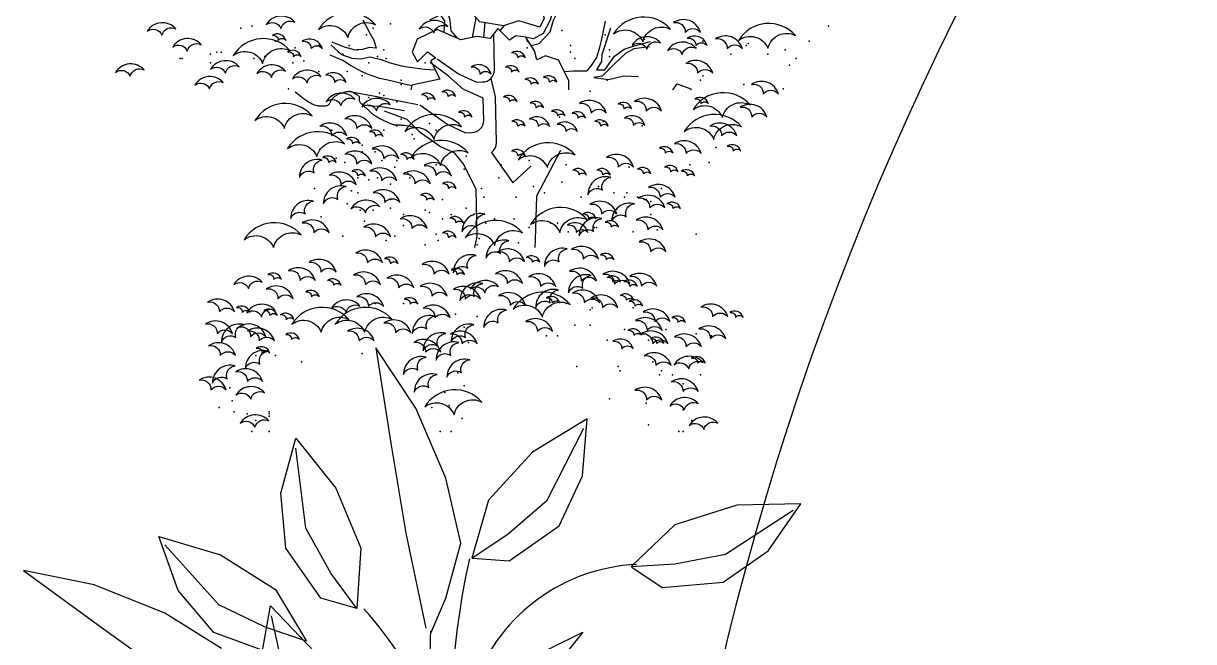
# Model space of a CAD drawing. Header units: millimetres. Extents: x 209.8 to 281.8, y 45 to 110.
# Drawn here: x 239.257 to 240.06, y 87.378 to 87.803 of the extents above; entities that cross this region are included whole.
import ezdxf

# ---------------------------------------------------------------- set-up
doc = ezdxf.new("R2010")
doc.units = ezdxf.units.MM
doc.header["$LTSCALE"] = 0.65
doc.layers.add('ARBOLES', color=95, linetype='Continuous')
doc.layers.add('puertas', color=20, linetype='Continuous')

# ---------------------------------------------------------------- blocks, each defined once
blk = doc.blocks.new('arb-pl51')
for p, q in [((0.0056, 0.0018), (0.005, 0.0347)), ((-0.1438, 0.0245), (-0.1344, 0.0158)), ((-0.1431, 0.024), (-0.1438, 0.0245)), ((-0.1344, 0.0158), (-0.125, 0.0125)), ((-0.125, 0.0125), (-0.1165, 0.012)), ((-0.1165, 0.012), (-0.1082, 0.0138)), ((-0.1082, 0.0138), (-0.098, 0.0112)), ((-0.098, 0.0112), (-0.0899, 0.0083)), ((-0.0468, 0.0118), (-0.0271, -0.0019)), ((-0.0899, 0.0083), (-0.0794, 0.0056)), ((-0.0794, 0.0056), (-0.0721, 0.0044)), ((-0.0721, 0.0044), (-0.0584, 0.0024)), ((-0.0584, 0.0024), (-0.0485, 0.0019)), ((-0.0365, -0.0039), (-0.0531, 0.0084)), ((-0.023, -0.016), (-0.0365, -0.0039)), ((-0.0271, -0.0019), (-0.0109, -0.0094)), ((-0.0109, -0.0094), (-0.0053, -0.0093)), ((-0.1268, -0.018), (-0.1021, -0.0227)), ((-0.1001, -0.0316), (-0.1145, -0.0308)), ((-0.1021, -0.0227), (-0.0645, -0.0299)), ((-0.0768, -0.0356), (-0.1001, -0.0316)), ((-0.0627, -0.0301), (-0.0369, -0.0482)), ((-0.0042, -0.0445), (-0.0046, -0.0242)), ((-0.0369, -0.0482), (-0.0207, -0.0557)), ((-0.0207, -0.0557), (-0.0151, -0.0556)), ((-0.023, -0.084), (-0.0309, -0.0742)), ((0.003, -0.0737), (0.0226, -0.1016)), ((0.0661, -0.0721), (0.0442, -0.1139)), ((-0.011, -0.1073), (-0.023, -0.084)), ((0.0226, -0.1016), (0.0392, -0.0859)), ((-0.0102, -0.1505), (-0.011, -0.1073)), ((0.0442, -0.1139), (0.0428, -0.1535)), ((-0.0122, -0.1609), (-0.0102, -0.1505)), ((0.0428, -0.1535), (0.0427, -0.1609))]:
    blk.add_line(p, q)
for points in [[(-0.0283, 0.0307), (-0.0339, 0.0376), (-0.035, 0.047), (-0.0389, 0.0615), (-0.0345, 0.0767), (-0.0321, 0.0879), (-0.0241, 0.1024), (-0.0214, 0.1164)], [(0.0591, 0.0673), (0.0593, 0.0566), (0.0565, 0.0474), (0.0503, 0.0352), (0.0414, 0.0303), (0.0342, 0.0316)], [(0.0392, 0.0241), (0.0466, 0.026), (0.0565, 0.0365), (0.0598, 0.0472), (0.062, 0.0522), (0.0617, 0.0567), (0.0627, 0.0642)], [(-0.1147, 0.0476), (-0.1083, 0.0354), (-0.1048, 0.029), (-0.1026, 0.0215), (-0.1086, 0.0221), (-0.1155, 0.0203), (-0.1214, 0.0199), (-0.1316, 0.0225), (-0.1429, 0.027)], [(-0.0536, 0.0475), (-0.0441, 0.0522), (-0.04, 0.0465), (-0.0408, 0.0362)], [(-0.0144, 0.0315), (-0.011, 0.0493)], [(-0.0031, 0.0449), (-0.0043, 0.0314)], [(0.0696, 0.0004), (0.0781, 0.001), (0.0906, 0.0008), (0.0946, 0.0057), (0.0992, 0.0132), (0.1021, 0.0227), (0.1036, 0.0285), (0.1074, 0.0464)], [(0.0737, -0.0164), (0.0737, -0.0078), (0.0644, 0.0108), (0.0524, 0.0147), (0.0444, 0.0111), (0.0424, 0.0191), (0.0343, 0.0316), (0.0251, 0.0328), (0.0194, 0.0291), (0.0087, 0.0396), (0.0017, 0.0305), (-0.0105, 0.0323), (-0.025, 0.0293), (-0.0467, 0.0388), (-0.0651, 0.0299), (-0.0698, 0.0181), (-0.0647, 0.0091), (-0.0557, 0.0184), (-0.0481, 0.0129), (-0.0525, 0.0101), (-0.0444, -0.0067)], [(0.0109, 0.0374), (0.0144, 0.0421)], [(0.1119, 0.04), (0.1092, 0.0317), (0.1068, 0.0239), (0.1038, 0.0154), (0.1036, 0.0093), (0.099, 0.0017), (0.1067, 0.0019), (0.1155, 0.0142), (0.1245, 0.0206), (0.1336, 0.0237), (0.1483, 0.0277)], [(0.1474, 0.023), (0.1332, 0.0209), (0.1255, 0.0169), (0.1154, 0.0074), (0.1042, -0.004), (0.0966, -0.0051), (0.1099, -0.007), (0.124, -0.0037), (0.1376, -0.0043)], [(-0.0701, -0.0129), (-0.0779, -0.0109), (-0.0891, -0.0083), (-0.0993, -0.0062), (-0.1104, -0.0023), (-0.1154, 0), (-0.126, 0.0057), (-0.133, 0.0105), (-0.1447, 0.0151)], [(-0.0444, -0.0067), (-0.0699, -0.0121), (-0.0709, -0.0164)], [(-0.1768, -0.0183), (-0.1728, -0.0214), (-0.1695, -0.024), (-0.1667, -0.0259), (-0.1645, -0.0274), (-0.1627, -0.0285), (-0.1612, -0.0293), (-0.16, -0.0298), (-0.1589, -0.0302), (-0.1579, -0.0305), (-0.157, -0.0307), (-0.1561, -0.0309), (-0.1553, -0.031), (-0.1545, -0.0311), (-0.1537, -0.0311), (-0.1529, -0.0311), (-0.1521, -0.0311), (-0.1513, -0.0311), (-0.1505, -0.0311), (-0.1497, -0.0311), (-0.1489, -0.031), (-0.1481, -0.0309), (-0.1474, -0.0307), (-0.1468, -0.0305), (-0.1463, -0.0301), (-0.1458, -0.0297), (-0.1454, -0.0292), (-0.1451, -0.0287), (-0.1447, -0.0281), (-0.1445, -0.0275), (-0.1442, -0.0269), (-0.1439, -0.0263), (-0.1435, -0.0257), (-0.1431, -0.0251), (-0.1427, -0.0246), (-0.1422, -0.0241), (-0.1417, -0.0236), (-0.1412, -0.0232), (-0.1407, -0.0227), (-0.1402, -0.0223), (-0.1396, -0.022), (-0.1391, -0.0216), (-0.1387, -0.0213), (-0.1382, -0.021), (-0.1378, -0.0207), (-0.1374, -0.0204), (-0.137, -0.0202), (-0.1366, -0.02), (-0.1363, -0.0198), (-0.1361, -0.0197), (-0.1358, -0.0196), (-0.1356, -0.0195), (-0.1353, -0.0195), (-0.1351, -0.0194), (-0.1348, -0.0194), (-0.1345, -0.0193), (-0.1342, -0.0192), (-0.1338, -0.0192), (-0.1334, -0.0191), (-0.1329, -0.019), (-0.1324, -0.0188), (-0.1318, -0.0187), (-0.1313, -0.0186), (-0.1307, -0.0184), (-0.1301, -0.0183), (-0.1295, -0.0181), (-0.1289, -0.018), (-0.1283, -0.0179), (-0.1277, -0.0178), (-0.127, -0.0178), (-0.1264, -0.0179), (-0.1256, -0.018), (-0.1249, -0.0183), (-0.124, -0.0186), (-0.1232, -0.019), (-0.1223, -0.0195), (-0.1215, -0.02), (-0.1207, -0.0206), (-0.12, -0.0211), (-0.1193, -0.0216), (-0.1188, -0.022), (-0.1185, -0.0223), (-0.1182, -0.0225), (-0.1181, -0.0227), (-0.118, -0.0229), (-0.118, -0.0231), (-0.1181, -0.0233), (-0.1182, -0.0235), (-0.1182, -0.0237), (-0.1183, -0.024), (-0.1183, -0.0244), (-0.1183, -0.0249), (-0.1183, -0.0254), (-0.1182, -0.0259), (-0.118, -0.0264), (-0.1178, -0.027), (-0.1175, -0.0276), (-0.1171, -0.0282), (-0.1166, -0.0288), (-0.116, -0.0293), (-0.1155, -0.0299), (-0.1149, -0.0304), (-0.1143, -0.0309), (-0.1137, -0.0314), (-0.1132, -0.0319), (-0.1127, -0.0323), (-0.1123, -0.0327), (-0.1119, -0.0331), (-0.1115, -0.0334), (-0.1112, -0.0337), (-0.1109, -0.034), (-0.1106, -0.0343), (-0.1103, -0.0346), (-0.11, -0.0349), (-0.1097, -0.0352), (-0.1094, -0.0355), (-0.1091, -0.0358), (-0.1088, -0.0361), (-0.1085, -0.0364), (-0.1082, -0.0366), (-0.1079, -0.0369), (-0.1076, -0.0372), (-0.1073, -0.0375), (-0.1069, -0.0379), (-0.1064, -0.0382), (-0.1058, -0.0387), (-0.1051, -0.0392), (-0.1042, -0.0398), (-0.1031, -0.0404), (-0.1017, -0.0412), (-0.1002, -0.0421), (-0.0985, -0.043), (-0.0968, -0.0439), (-0.095, -0.0448), (-0.0933, -0.0456), (-0.0917, -0.0464), (-0.0902, -0.047), (-0.0889, -0.0476), (-0.0878, -0.0479), (-0.0869, -0.0482), (-0.0861, -0.0484), (-0.0855, -0.0485), (-0.0849, -0.0486), (-0.0845, -0.0486), (-0.0842, -0.0486), (-0.0839, -0.0486), (-0.0837, -0.0486), (-0.0835, -0.0486), (-0.0833, -0.0486), (-0.083, -0.0486), (-0.0827, -0.0486), (-0.0822, -0.0486), (-0.0817, -0.0486), (-0.0809, -0.0486), (-0.08, -0.0486), (-0.079, -0.0487), (-0.0778, -0.0487), (-0.0764, -0.0489), (-0.0749, -0.0491), (-0.0733, -0.0494), (-0.0715, -0.0498), (-0.0697, -0.0503), (-0.0677, -0.0508), (-0.0668, -0.0511)], [(-0.0046, -0.0242), (-0.0229, -0.0158)], [(0.169, -0.0164), (0.1729, -0.0109), (0.1853, -0.0156), (0.1856, -0.0164)], [(-0.0952, -0.0356), (-0.0746, -0.0433), (-0.0633, -0.0546), (-0.0437, -0.0683), (-0.0309, -0.0742)]]:
    blk.add_lwpolyline(points)
blk.add_lwpolyline([(0.0472, 0.0409), (0.0281, 0.0466), (0.0139, 0.042), (-0.0078, 0.0457), (-0.0261, 0.0662), (-0.0243, 0.0823), (-0.0131, 0.099), (0.0079, 0.1041), (0.0212, 0.1091), (0.0196, 0.0952), (0.0347, 0.0928), (0.0361, 0.0751), (0.0458, 0.0688), (0.0406, 0.0605), (0.0496, 0.0535), (0.051, 0.0491)], close=True)
for points in [[(-0.1285, 0.0313, -0.500189), (-0.1032, 0.0429, 0.508573), (-0.1554, 0.0386, -0.500189)], [(-0.2986, 0.0335, -0.500189), (-0.2859, 0.0393, 0.508573), (-0.312, 0.0372, -0.500189)], [(-0.1897, 0.0396, -0.500189), (-0.177, 0.0454, 0.508573), (-0.2031, 0.0433, -0.500189)], [(-0.0498, 0.0356, -0.500189), (-0.0371, 0.0414, 0.508573), (-0.0632, 0.0392, -0.500189)], [(0.1414, 0.0273, -0.500189), (0.1667, 0.0389, 0.508573), (0.1145, 0.0346, -0.500189)], [(0.1802, 0.0361, -0.500189), (0.1941, 0.0361, 0.508573), (0.1695, 0.045, -0.500189)], [(0.2559, 0.0215, -0.500189), (0.2812, 0.0331, 0.508573), (0.2291, 0.0288, -0.500189)], [(-0.1923, 0.0288, -0.500189), (-0.1853, 0.0288, 0.508573), (-0.1976, 0.0333, -0.500189)], [(0.1899, 0.024, -0.500189), (0.2003, 0.024, 0.508573), (0.1819, 0.0307, -0.500189)], [(0.2186, 0.0212, -0.500189), (0.2325, 0.0212, 0.508573), (0.2079, 0.0301, -0.500189)], [(-0.2754, 0.019, -0.500189), (-0.2627, 0.0248, 0.508573), (-0.2888, 0.0227, -0.500189)], [(-0.2065, 0.0077, -0.500189), (-0.1812, 0.0192, 0.508573), (-0.2333, 0.0149, -0.500189)], [(-0.1622, 0.0212, -0.500189), (-0.1518, 0.0212, 0.508573), (-0.1702, 0.0278, -0.500189)], [(0.145, 0.0207, -0.500189), (0.1576, 0.0265, 0.508573), (0.1316, 0.0244, -0.500189)], [(0.1775, 0.0158, -0.500189), (0.1901, 0.0216, 0.508573), (0.164, 0.0195, -0.500189)], [(-0.1782, 0.0138, -0.500189), (-0.1713, 0.0139, 0.508573), (-0.1836, 0.0183, -0.500189)], [(0.0269, 0.0129, -0.500189), (0.0338, 0.0129, 0.508573), (0.0215, 0.0174, -0.500189)], [(-0.3276, -0.0041, -0.500189), (-0.3149, 0.0017, 0.508573), (-0.341, -0.0005, -0.500189)], [(-0.2406, -0.0012, -0.500189), (-0.228, 0.0046, 0.508573), (-0.2541, 0.0024, -0.500189)], [(-0.1983, -0.0051, -0.500189), (-0.1857, 0.0007, 0.508573), (-0.2117, -0.0014, -0.500189)], [(-0.1658, -0.01, -0.500189), (-0.1532, -0.0042, 0.508573), (-0.1793, -0.0063, -0.500189)], [(-0.0077, -0.0022, -0.500189), (0.0027, -0.0022, 0.508573), (-0.0157, 0.0045, -0.500189)], [(0.0212, -0.0002, -0.500189), (0.0282, -0.0002, 0.508573), (0.0159, 0.0043, -0.500189)], [(0.1915, -0.0013, -0.500189), (0.2054, -0.0013, 0.508573), (0.1808, 0.0076, -0.500189)], [(-0.2551, -0.0157, -0.500189), (-0.2425, -0.0099, 0.508573), (-0.2685, -0.0121, -0.500189)], [(-0.1407, -0.0097, -0.500189), (-0.1302, -0.0097, 0.508573), (-0.1487, -0.003, -0.500189)], [(0.039, -0.0114, -0.500189), (0.046, -0.0114, 0.508573), (0.0337, -0.007, -0.500189)], [(0.0559, -0.0095, -0.500189), (0.0628, -0.0095, 0.508573), (0.0505, -0.0051, -0.500189)], [(0.2516, -0.0204, -0.500189), (0.2655, -0.0204, 0.508573), (0.2409, -0.0115, -0.500189)], [(-0.1348, -0.0308, -0.500189), (-0.1222, -0.0251, 0.508573), (-0.1482, -0.0272, -0.500189)], [(-0.0555, -0.0255, -0.500189), (-0.0486, -0.0255, 0.508573), (-0.0609, -0.021, -0.500189)], [(-0.0368, -0.0226, -0.500189), (-0.0299, -0.0226, 0.508573), (-0.0422, -0.0182, -0.500189)], [(0.2142, -0.0419, -0.500189), (0.2395, -0.0303, 0.508573), (0.1874, -0.0346, -0.500189)], [(-0.1866, -0.0518, -0.500189), (-0.1613, -0.0402, 0.508573), (-0.2135, -0.0446, -0.500189)], [(-0.1023, -0.0357, -0.500189), (-0.0897, -0.0299, 0.508573), (-0.1158, -0.0321, -0.500189)], [(0.0194, -0.0273, -0.500189), (0.0263, -0.0273, 0.508573), (0.014, -0.0229, -0.500189)], [(0.0437, -0.0329, -0.500189), (0.0507, -0.0329, 0.508573), (0.0384, -0.0285, -0.500189)], [(0.0941, -0.0378, -0.500189), (0.108, -0.0378, 0.508573), (0.0834, -0.0289, -0.500189)], [(0.1242, -0.0339, -0.500189), (0.1312, -0.0339, 0.508573), (0.1189, -0.0294, -0.500189)], [(0.1446, -0.0359, -0.500189), (0.1585, -0.0359, 0.508573), (0.1339, -0.027, -0.500189)], [(0.1945, -0.0292, -0.500189), (0.2014, -0.0292, 0.508573), (0.1891, -0.0247, -0.500189)], [(0.2411, -0.0414, -0.500189), (0.255, -0.0414, 0.508573), (0.2304, -0.0325, -0.500189)], [(-0.1205, -0.0519, -0.500189), (-0.1066, -0.0519, 0.508573), (-0.1312, -0.043, -0.500189)], [(-0.0497, -0.0618, -0.500189), (-0.0244, -0.0502, 0.508573), (-0.0765, -0.0545, -0.500189)], [(-0.0218, -0.0414, -0.500189), (-0.0149, -0.0414, 0.508573), (-0.0272, -0.0369, -0.500189)], [(0.0457, -0.05, -0.500189), (0.0561, -0.0499, 0.508573), (0.0377, -0.0433, -0.500189)], [(0.0634, -0.0404, -0.500189), (0.0703, -0.0404, 0.508573), (0.058, -0.036, -0.500189)], [(0.0821, -0.0423, -0.500189), (0.0891, -0.0423, 0.508573), (0.0768, -0.0378, -0.500189)], [(0.1328, -0.049, -0.500189), (0.1432, -0.049, 0.508573), (0.1248, -0.0423, -0.500189)], [(0.2063, -0.0618, -0.500189), (0.2316, -0.0502, 0.508573), (0.1794, -0.0545, -0.500189)], [(-0.1434, -0.0586, -0.500189), (-0.1295, -0.0586, 0.508573), (-0.1541, -0.0497, -0.500189)], [(-0.1033, -0.0591, -0.500189), (-0.0963, -0.0591, 0.508573), (-0.1086, -0.0547, -0.500189)], [(0.0269, -0.0498, -0.500189), (0.0338, -0.0498, 0.508573), (0.0215, -0.0453, -0.500189)], [(0.071, -0.0546, -0.500189), (0.0814, -0.0546, 0.508573), (0.063, -0.048, -0.500189)], [(0.1027, -0.0498, -0.500189), (0.1097, -0.0498, 0.508573), (0.0974, -0.0453, -0.500189)], [(0.2135, -0.0586, -0.500189), (0.2274, -0.0586, 0.508573), (0.2028, -0.0497, -0.500189)], [(-0.1568, -0.0776, -0.500189), (-0.1316, -0.066, 0.508573), (-0.1837, -0.0703, -0.500189)], [(-0.1242, -0.0658, -0.500189), (-0.1173, -0.0658, 0.508573), (-0.1296, -0.0613, -0.500189)], [(-0.0437, -0.0856, -0.500189), (-0.0184, -0.074, 0.508573), (-0.0706, -0.0783, -0.500189)], [(0.181, -0.0748, -0.500189), (0.1949, -0.0748, 0.508573), (0.1703, -0.0659, -0.500189)], [(-0.1205, -0.0843, -0.500189), (-0.1066, -0.0843, 0.508573), (-0.1312, -0.0754, -0.500189)], [(-0.0957, -0.0795, -0.500189), (-0.0818, -0.0795, 0.508573), (-0.1064, -0.0706, -0.500189)], [(-0.0746, -0.0801, -0.500189), (-0.0677, -0.0801, 0.508573), (-0.08, -0.0756, -0.500189)], [(0.0269, -0.0769, -0.500189), (0.0338, -0.0769, 0.508573), (0.0215, -0.0725, -0.500189)], [(0.0541, -0.0877, -0.500189), (0.0794, -0.0761, 0.508573), (0.0272, -0.0804, -0.500189)], [(0.162, -0.0744, -0.500189), (0.1689, -0.0744, 0.508573), (0.1566, -0.0699, -0.500189)], [(0.224, -0.0725, -0.500189), (0.231, -0.0725, 0.508573), (0.2187, -0.068, -0.500189)], [(-0.1594, -0.0925, -0.500189), (-0.1519, -0.0808, 0.508573), (-0.1727, -0.0967, -0.500189)], [(-0.1462, -0.083, -0.500189), (-0.1392, -0.083, 0.508573), (-0.1515, -0.0785, -0.500189)], [(-0.048, -0.0948, -0.500189), (-0.0341, -0.0948, 0.508573), (-0.0587, -0.0859, -0.500189)], [(0.119, -0.0872, -0.500189), (0.1329, -0.0872, 0.508573), (0.1083, -0.0783, -0.500189)], [(-0.1348, -0.1034, -0.500189), (-0.1209, -0.1034, 0.508573), (-0.1455, -0.0945, -0.500189)], [(-0.1195, -0.0953, -0.500189), (-0.1125, -0.0953, 0.508573), (-0.1248, -0.0909, -0.500189)], [(-0.0976, -0.0996, -0.500189), (-0.0837, -0.0996, 0.508573), (-0.1083, -0.0907, -0.500189)], [(-0.0671, -0.1024, -0.500189), (-0.0531, -0.1024, 0.508573), (-0.0777, -0.0935, -0.500189)], [(0.0828, -0.0944, -0.500189), (0.0898, -0.0944, 0.508573), (0.0774, -0.0899, -0.500189)], [(0.1045, -0.1084, -0.500189), (0.112, -0.0966, 0.508573), (0.0912, -0.1125, -0.500189)], [(0.1047, -0.0944, -0.500189), (0.1117, -0.0944, 0.508573), (0.0994, -0.0899, -0.500189)], [(0.1419, -0.0934, -0.500189), (0.1489, -0.0934, 0.508573), (0.1366, -0.089, -0.500189)], [(0.1668, -0.0915, -0.500189), (0.1737, -0.0915, 0.508573), (0.1614, -0.0871, -0.500189)], [(0.182, -0.0953, -0.500189), (0.189, -0.0953, 0.508573), (0.1767, -0.0909, -0.500189)], [(-0.1376, -0.1167, -0.500189), (-0.1301, -0.105, 0.508573), (-0.1509, -0.1209, -0.500189)], [(-0.0365, -0.1068, -0.500189), (-0.0295, -0.1068, 0.508573), (-0.0418, -0.1023, -0.500189)], [(0.1572, -0.1148, -0.500189), (0.1711, -0.1148, 0.508573), (0.1465, -0.1059, -0.500189)], [(-0.1676, -0.1301, -0.500189), (-0.16, -0.1184, 0.508573), (-0.1808, -0.1343, -0.500189)], [(-0.1123, -0.1289, -0.500189), (-0.0996, -0.1231, 0.508573), (-0.1257, -0.1253, -0.500189)], [(-0.0947, -0.1196, -0.500189), (-0.0808, -0.1196, 0.508573), (-0.1054, -0.1107, -0.500189)], [(-0.0565, -0.1173, -0.500189), (-0.0495, -0.1173, 0.508573), (-0.0618, -0.1128, -0.500189)], [(0.1478, -0.1246, -0.500189), (0.1617, -0.1246, 0.508573), (0.1371, -0.1157, -0.500189)], [(0.0654, -0.147, -0.500189), (0.0907, -0.1354, 0.508573), (0.0386, -0.1397, -0.500189)], [(0.1037, -0.1301, -0.500189), (0.1176, -0.1301, 0.508573), (0.093, -0.1212, -0.500189)], [(0.1263, -0.1326, -0.500189), (0.1338, -0.1208, 0.508573), (0.1131, -0.1368, -0.500189)], [(0.1688, -0.1252, -0.500189), (0.1758, -0.1251, 0.508573), (0.1635, -0.1207, -0.500189)], [(-0.1965, -0.1609, -0.500189), (-0.1712, -0.1493, 0.508573), (-0.2234, -0.1536, -0.500189)], [(-0.1596, -0.1472, -0.500189), (-0.1457, -0.1472, 0.508573), (-0.1703, -0.1383, -0.500189)], [(-0.0699, -0.1434, -0.500189), (-0.056, -0.1434, 0.508573), (-0.0806, -0.1345, -0.500189)], [(-0.0298, -0.1383, -0.500189), (-0.0228, -0.1383, 0.508573), (-0.0351, -0.1338, -0.500189)], [(-0.0106, -0.1421, -0.500189), (-0.0031, -0.1303, 0.508573), (-0.0239, -0.1463, -0.500189)], [(0.0059, -0.1589, -0.500189), (0.0312, -0.1473, 0.508573), (-0.021, -0.1516, -0.500189)], [(0.0806, -0.1469, -0.500189), (0.0911, -0.1469, 0.508573), (0.0726, -0.1402, -0.500189)], [(0.0964, -0.146, -0.500189), (0.1039, -0.1343, 0.508573), (0.0831, -0.1502, -0.500189)], [(0.0918, -0.1346, -0.500189), (0.0987, -0.1346, 0.508573), (0.0864, -0.1301, -0.500189)], [(0.1124, -0.1421, -0.500189), (0.1193, -0.1421, 0.508573), (0.107, -0.1376, -0.500189)], [(0.1459, -0.1446, -0.500189), (0.1598, -0.1446, 0.508573), (0.1352, -0.1357, -0.500189)], [(-0.1033, -0.151, -0.500189), (-0.0894, -0.151, 0.508573), (-0.114, -0.1421, -0.500189)], [(-0.0365, -0.1516, -0.500189), (-0.0295, -0.1516, 0.508573), (-0.0418, -0.1472, -0.500189)], [(0.0112, -0.1663, -0.500189), (0.0187, -0.1546, 0.508573), (-0.002, -0.1705, -0.500189)], [(0.0869, -0.1714, -0.500189), (0.1009, -0.1714, 0.508573), (0.0763, -0.1625, -0.500189)], [(0.1487, -0.1646, -0.500189), (0.1626, -0.1646, 0.508573), (0.138, -0.1557, -0.500189)], [(-0.1106, -0.1748, -0.500189), (-0.0967, -0.1748, 0.508573), (-0.1213, -0.1659, -0.500189)], [(-0.0896, -0.1754, -0.500189), (-0.0826, -0.1754, 0.508573), (-0.0949, -0.1709, -0.500189)], [(-0.0187, -0.1797, -0.500189), (-0.0112, -0.168, 0.508573), (-0.032, -0.1839, -0.500189)], [(0.0192, -0.1737, -0.500189), (0.0331, -0.1737, 0.508573), (0.0085, -0.1648, -0.500189)], [(0.0402, -0.1742, -0.500189), (0.0472, -0.1742, 0.508573), (0.0349, -0.1698, -0.500189)], [(0.0648, -0.1738, -0.500189), (0.0723, -0.1621, 0.508573), (0.0515, -0.178, -0.500189)], [(0.108, -0.1719, -0.500189), (0.1149, -0.1719, 0.508573), (0.1026, -0.1675, -0.500189)], [(-0.1722, -0.1909, -0.500189), (-0.1583, -0.1909, 0.508573), (-0.1829, -0.182, -0.500189)], [(-0.1532, -0.1833, -0.500189), (-0.1392, -0.1833, 0.508573), (-0.1639, -0.1744, -0.500189)], [(-0.0497, -0.1851, -0.500189), (-0.0358, -0.1851, 0.508573), (-0.0604, -0.1762, -0.500189)], [(-0.0287, -0.1857, -0.500189), (-0.0217, -0.1857, 0.508573), (-0.034, -0.1812, -0.500189)], [(0.0173, -0.1937, -0.500189), (0.0312, -0.1937, 0.508573), (0.0066, -0.1848, -0.500189)], [(0.085, -0.1914, -0.500189), (0.099, -0.1914, 0.508573), (0.0743, -0.1825, -0.500189)], [(-0.2194, -0.1983, -0.500189), (-0.2068, -0.1926, 0.508573), (-0.2329, -0.1947, -0.500189)], [(-0.1962, -0.19, -0.500189), (-0.1893, -0.19, 0.508573), (-0.2016, -0.1855, -0.500189)], [(-0.1417, -0.1953, -0.500189), (-0.1347, -0.1953, 0.508573), (-0.147, -0.1909, -0.500189)], [(-0.1125, -0.1948, -0.500189), (-0.0986, -0.1948, 0.508573), (-0.1232, -0.1859, -0.500189)], [(-0.082, -0.1977, -0.500189), (-0.0681, -0.1977, 0.508573), (-0.0927, -0.1888, -0.500189)], [(-0.0031, -0.2023, -0.500189), (0.0095, -0.1965, 0.508573), (-0.0166, -0.1987, -0.500189)], [(0.0478, -0.1965, -0.500189), (0.0617, -0.1965, 0.508573), (0.0371, -0.1876, -0.500189)], [(0.0866, -0.198, -0.500189), (0.0942, -0.1863, 0.508573), (0.0734, -0.2022, -0.500189)], [(0.1156, -0.1942, -0.500189), (0.1295, -0.1942, 0.508573), (0.1049, -0.1853, -0.500189)], [(0.1142, -0.1925, -0.500189), (0.1211, -0.1925, 0.508573), (0.1088, -0.1881, -0.500189)], [(0.1294, -0.1963, -0.500189), (0.1364, -0.1963, 0.508573), (0.1241, -0.1919, -0.500189)], [(0.1401, -0.1961, -0.500189), (0.1541, -0.1961, 0.508573), (0.1295, -0.1872, -0.500189)], [(-0.1925, -0.2076, -0.500189), (-0.1786, -0.2076, 0.508573), (-0.2032, -0.1987, -0.500189)], [(-0.1617, -0.2058, -0.500189), (-0.1547, -0.2058, 0.508573), (-0.167, -0.2013, -0.500189)], [(-0.1097, -0.2148, -0.500189), (-0.0957, -0.2148, 0.508573), (-0.1203, -0.2059, -0.500189)], [(-0.0516, -0.2052, -0.500189), (-0.0377, -0.2052, 0.508573), (-0.0623, -0.1963, -0.500189)], [(-0.0211, -0.208, -0.500189), (-0.0072, -0.208, 0.508573), (-0.0318, -0.1991, -0.500189)], [(-0.0126, -0.2055, -0.500189), (-0.0051, -0.1938, 0.508573), (-0.0259, -0.2097, -0.500189)], [(0.0201, -0.2137, -0.500189), (0.0341, -0.2137, 0.508573), (0.0094, -0.2048, -0.500189)], [(0.0495, -0.2244, -0.500189), (0.0748, -0.2128, 0.508573), (0.0227, -0.2171, -0.500189)], [(0.0567, -0.2114, -0.500189), (0.0642, -0.1997, 0.508573), (0.0434, -0.2156, -0.500189)], [(0.0879, -0.2114, -0.500189), (0.1018, -0.2114, 0.508573), (0.0772, -0.2025, -0.500189)], [(0.1261, -0.2091, -0.500189), (0.1331, -0.2091, 0.508573), (0.1208, -0.2046, -0.500189)], [(-0.2461, -0.2196, -0.500189), (-0.2322, -0.2196, 0.508573), (-0.2568, -0.2107, -0.500189)], [(-0.2075, -0.2241, -0.500189), (-0.1949, -0.2183, 0.508573), (-0.221, -0.2205, -0.500189)], [(-0.1301, -0.2202, -0.500189), (-0.1175, -0.2144, 0.508573), (-0.1436, -0.2165, -0.500189)], [(-0.0714, -0.2125, -0.500189), (-0.0645, -0.2125, 0.508573), (-0.0768, -0.2081, -0.500189)], [(-0.0488, -0.2252, -0.500189), (-0.0349, -0.2252, 0.508573), (-0.0595, -0.2163, -0.500189)], [(0.0584, -0.2114, -0.500189), (0.0653, -0.2114, 0.508573), (0.053, -0.2069, -0.500189)], [(0.1046, -0.2158, -0.500189), (0.1185, -0.2158, 0.508573), (0.0939, -0.2069, -0.500189)], [(0.1342, -0.2144, -0.500189), (0.1412, -0.2144, 0.508573), (0.1288, -0.21, -0.500189)], [(0.2052, -0.2242, -0.500189), (0.2192, -0.2242, 0.508573), (0.1946, -0.2153, -0.500189)], [(-0.2251, -0.2201, -0.500189), (-0.2181, -0.2201, 0.508573), (-0.2304, -0.2157, -0.500189)], [(-0.2, -0.2229, -0.500189), (-0.1931, -0.2229, 0.508573), (-0.2054, -0.2185, -0.500189)], [(-0.1848, -0.2268, -0.500189), (-0.1778, -0.2267, 0.508573), (-0.1901, -0.2223, -0.500189)], [(-0.1529, -0.2383, -0.500189), (-0.1276, -0.2267, 0.508573), (-0.1797, -0.231, -0.500189)], [(-0.1132, -0.2383, -0.500189), (-0.0879, -0.2267, 0.508573), (-0.14, -0.231, -0.500189)], [(-0.0563, -0.2353, -0.500189), (-0.0488, -0.2236, 0.508573), (-0.0695, -0.2395, -0.500189)], [(0.0092, -0.2297, -0.500189), (0.0168, -0.218, 0.508573), (-0.004, -0.2339, -0.500189)], [(0.1524, -0.2287, -0.500189), (0.1663, -0.2287, 0.508573), (0.1417, -0.2198, -0.500189)], [(0.1735, -0.2293, -0.500189), (0.1804, -0.2293, 0.508573), (0.1681, -0.2249, -0.500189)], [(0.2263, -0.2247, -0.500189), (0.2332, -0.2247, 0.508573), (0.2209, -0.2203, -0.500189)], [(-0.248, -0.2396, -0.500189), (-0.2341, -0.2396, 0.508573), (-0.2587, -0.2307, -0.500189)], [(-0.2309, -0.2432, -0.500189), (-0.2234, -0.2315, 0.508573), (-0.2442, -0.2474, -0.500189)], [(-0.2175, -0.2424, -0.500189), (-0.2036, -0.2424, 0.508573), (-0.2282, -0.2335, -0.500189)], [(-0.2096, -0.2462, -0.500189), (-0.1957, -0.2462, 0.508573), (-0.2203, -0.2373, -0.500189)], [(-0.1182, -0.2463, -0.500189), (-0.1043, -0.2463, 0.508573), (-0.1289, -0.2374, -0.500189)], [(-0.0848, -0.2387, -0.500189), (-0.0709, -0.2387, 0.508573), (-0.0955, -0.2298, -0.500189)], [(-0.0207, -0.2432, -0.500189), (-0.0132, -0.2315, 0.508573), (-0.034, -0.2474, -0.500189)], [(0.0449, -0.2375, -0.500189), (0.0589, -0.2375, 0.508573), (0.0343, -0.2286, -0.500189)], [(0.1333, -0.2411, -0.500189), (0.1403, -0.2411, 0.508573), (0.1279, -0.2366, -0.500189)], [(0.1453, -0.2366, -0.500189), (0.1592, -0.2366, 0.508573), (0.1346, -0.2277, -0.500189)], [(0.2033, -0.2442, -0.500189), (0.2173, -0.2442, 0.508573), (0.1926, -0.2353, -0.500189)], [(-0.18, -0.2449, -0.500189), (-0.173, -0.2449, 0.508573), (-0.1853, -0.2404, -0.500189)], [(-0.0574, -0.2566, -0.500189), (-0.0434, -0.2566, 0.508573), (-0.0681, -0.2477, -0.500189)], [(-0.0463, -0.2511, -0.500189), (-0.0388, -0.2394, 0.508573), (-0.0596, -0.2553, -0.500189)], [(-0.024, -0.249, -0.500189), (-0.0101, -0.249, 0.508573), (-0.0347, -0.2401, -0.500189)], [(0.1222, -0.2534, -0.500189), (0.1326, -0.2534, 0.508573), (0.1141, -0.2467, -0.500189)], [(0.1505, -0.2488, -0.500189), (0.1644, -0.2488, 0.508573), (0.1398, -0.2399, -0.500189)], [(0.1539, -0.2486, -0.500189), (0.1609, -0.2486, 0.508573), (0.1485, -0.2441, -0.500189)], [(0.181, -0.2516, -0.500189), (0.195, -0.2516, 0.508573), (0.1703, -0.2427, -0.500189)], [(-0.2452, -0.2596, -0.500189), (-0.2313, -0.2596, 0.508573), (-0.2559, -0.2507, -0.500189)], [(-0.209, -0.2674, -0.500189), (-0.2015, -0.2557, 0.508573), (-0.2223, -0.2716, -0.500189)], [(-0.207, -0.2573, -0.500189), (-0.2, -0.2573, 0.508573), (-0.2123, -0.2529, -0.500189)], [(-0.0344, -0.2595, -0.500189), (-0.0269, -0.2478, 0.508573), (-0.0477, -0.2637, -0.500189)], [(-0.0644, -0.2729, -0.500189), (-0.0569, -0.2612, 0.508573), (-0.0776, -0.2771, -0.500189)], [(-0.0245, -0.2753, -0.500189), (-0.017, -0.2636, 0.508573), (-0.0378, -0.2795, -0.500189)], [(0.1534, -0.2688, -0.500189), (0.1673, -0.2688, 0.508573), (0.1427, -0.2599, -0.500189)], [(0.1834, -0.2717, -0.500189), (0.1961, -0.2659, 0.508573), (0.17, -0.2681, -0.500189)], [(0.1916, -0.2665, -0.500189), (0.1985, -0.2665, 0.508573), (0.1862, -0.262, -0.500189)], [(-0.239, -0.2809, -0.500189), (-0.2315, -0.2691, 0.508573), (-0.2523, -0.285, -0.500189)], [(-0.2204, -0.2834, -0.500189), (-0.2065, -0.2834, 0.508573), (-0.2311, -0.2745, -0.500189)], [(-0.0544, -0.2888, -0.500189), (-0.0469, -0.2771, 0.508573), (-0.0677, -0.293, -0.500189)], [(-0.2538, -0.2911, -0.500189), (-0.2399, -0.2911, 0.508573), (-0.2645, -0.2822, -0.500189)], [(-0.2174, -0.2995, -0.500189), (-0.2048, -0.2937, 0.508573), (-0.2309, -0.2958, -0.500189)], [(0.1448, -0.3003, -0.500189), (0.1587, -0.3003, 0.508573), (0.1341, -0.2914, -0.500189)], [(0.1782, -0.2926, -0.500189), (0.1921, -0.2926, 0.508573), (0.1675, -0.2837, -0.500189)], [(-0.0313, -0.3138, -0.500189), (-0.006, -0.3022, 0.508573), (-0.0581, -0.3065, -0.500189)], [(0.1794, -0.3094, -0.500189), (0.1921, -0.3036, 0.508573), (0.166, -0.3058, -0.500189)], [(-0.2135, -0.3253, -0.500189), (-0.2008, -0.3195, 0.508573), (-0.2269, -0.3216, -0.500189)], [(0.1973, -0.3273, -0.500189), (0.21, -0.3215, 0.508573), (0.1839, -0.3236, -0.500189)]]:
    blk.add_lwpolyline(points, format="xyb", close=True)
blk.add_lwpolyline([(0.003, -0.0737, 0.241861), (0.0074, -0.0647), (0.0066, -0.023), (0.0026, -0.006)], format="xyb")
for centre in [(-0.0053, 0.0016), (-0.0151, -0.0447)]:
    blk.add_arc(centre, 0.0109, 270.1619, 1.0677)
for p in [(-0.0895, 0.0438), (-0.2264, 0.0399), (-0.2165, 0.0419), (-0.1113, 0.0339), (-0.1054, 0.0399), (0.0673, 0.0379), (0.1069, 0.0339), (0.3113, 0.0419), (-0.1947, 0.028), (-0.1768, 0.022), (-0.155, 0.024), (-0.1272, 0.024), (0.0355, 0.028), (0.0355, 0.022), (0.0752, 0.024), (0.1427, 0.03), (0.1962, 0.028), (0.2359, 0.024), (0.2379, 0.026), (0.2935, 0.028), (-0.282, 0.0121), (-0.28, 0.0121), (-0.2542, 0.0161), (-0.2483, 0.0181), (-0.2443, 0.0181), (-0.2145, 0.0121), (-0.2046, 0.0141), (-0.1371, 0.0181), (-0.1332, 0.0161), (-0.1193, 0.02), (-0.1014, 0.0141), (-0.0955, 0.02), (-0.0935, 0.0121), (0.0752, 0.0181), (0.0792, 0.0121), (0.1109, 0.02), (0.1109, 0.0141), (0.222, 0.0161), (0.2558, 0.0161), (0.2717, 0.02), (0.2816, 0.0121), (-0.2542, 0.0081), (-0.1788, 0.0081), (-0.1689, 0.0101), (-0.155, 0.0002), (-0.1292, 0.0002), (-0.1094, 0.0081), (-0.0578, 0.0081), (0.2756, 0.0062), (-0.1153, -0.0038), (-0.0796, -0.0077), (0.1089, -0.0077), (0.1943, -0.0077), (0.1962, -0.0038), (-0.1828, -0.0157), (-0.1828, -0.0157), (-0.0994, -0.0196), (-0.0796, -0.0117), (0.0931, -0.0176), (0.2339, -0.0117), (0.2697, -0.0157), (-0.1153, -0.0295), (-0.1094, -0.0236), (-0.0955, -0.0216), (-0.0836, -0.0276), (0.0653, -0.0414), (-0.1451, -0.0533), (-0.1431, -0.0533), (-0.1233, -0.0454), (-0.0955, -0.0533), (-0.0836, -0.0494), (-0.0796, -0.0434), (-0.0538, -0.0474), (-0.0478, -0.0533), (0.105, -0.0454), (0.1407, -0.0494), (-0.1034, -0.0573), (-0.0697, -0.0573), (-0.0677, -0.0613), (-0.1153, -0.0672), (-0.1153, -0.0732), (-0.1034, -0.0732), (0.2082, -0.0692), (-0.1391, -0.0791), (-0.1312, -0.0831), (-0.1233, -0.0771), (-0.0975, -0.0811), (-0.0836, -0.0811), (-0.0578, -0.0851), (-0.0478, -0.0851), (-0.0201, -0.0771), (0.0117, -0.0851), (0.0375, -0.0811), (0.0712, -0.0851), (0.1843, -0.0851), (0.2022, -0.0831), (-0.0855, -0.0871), (-0.0736, -0.093), (-0.034, -0.095), (-0.022, -0.089), (0.1288, -0.0871), (-0.159, -0.1069), (-0.1193, -0.097), (-0.1094, -0.0989), (-0.1014, -0.097), (-0.0895, -0.1029), (-0.0717, -0.097), (-0.0062, -0.1069), (0.0097, -0.097), (0.0415, -0.1049), (0.0673, -0.1009), (0.101, -0.1049), (0.1585, -0.1069), (-0.1252, -0.1089), (-0.1193, -0.1108), (-0.0895, -0.1168), (-0.0836, -0.1148), (-0.0419, -0.1168), (-0.0042, -0.1148), (0.0256, -0.1148), (0.0514, -0.1108), (0.0851, -0.1148), (0.1149, -0.1108), (0.1248, -0.1148), (0.1268, -0.1108), (0.1367, -0.1148), (0.1427, -0.1168), (0.1446, -0.1168), (-0.1292, -0.1208), (-0.1173, -0.1267), (-0.1054, -0.1267), (-0.0895, -0.1247), (-0.0578, -0.1267), (-0.0201, -0.1247), (0.1486, -0.1188), (-0.153, -0.1327), (-0.1133, -0.1366), (-0.0776, -0.1307), (-0.0538, -0.1287), (-0.0419, -0.1346), (-0.034, -0.1307), (-0.0022, -0.1386), (0.0057, -0.1346), (0.0236, -0.1346), (0.0415, -0.1386), (0.0573, -0.1386), (0.0633, -0.1386), (0.1486, -0.1307), (-0.0776, -0.1406), (-0.0478, -0.1485), (0.0375, -0.1426), (0.0732, -0.1465), (0.097, -0.1426), (0.099, -0.1426), (0.1149, -0.1406), (0.1327, -0.1465), (0.1546, -0.1446), (0.1903, -0.1485), (-0.1332, -0.1505), (-0.0935, -0.1545), (-0.0855, -0.1505), (-0.0578, -0.1584), (-0.0459, -0.1545), (-0.0101, -0.1584), (-0.0082, -0.1525), (0.0276, -0.1565), (-0.1034, -0.212), (-0.0776, -0.212), (0.0573, -0.214), (0.0712, -0.212), (-0.03, -0.2219), (-0.0101, -0.2239), (0.0931, -0.2179), (0.095, -0.216), (0.1327, -0.216), (-0.022, -0.2338), (0.0792, -0.2318), (0.0931, -0.2318), (0.0534, -0.2417), (0.0633, -0.2417), (0.1089, -0.2457), (0.1248, -0.2358), (0.1466, -0.2457), (0.1625, -0.2358), (0.1903, -0.2398), (0.2042, -0.2417), (-0.0181, -0.2477), (-0.2126, -0.2596), (-0.1947, -0.2596), (-0.1709, -0.2655), (-0.1153, -0.2576), (0.1506, -0.2655), (0.1863, -0.2616), (-0.028, -0.2754), (0.0811, -0.2695), (0.1189, -0.2695), (0.1208, -0.2735), (0.1566, -0.2774), (0.1585, -0.2735), (0.1685, -0.2774), (0.1943, -0.2774), (-0.022, -0.2873), (0.1784, -0.2854), (-0.2364, -0.2893), (-0.0399, -0.2933), (0.1109, -0.2992), (-0.2463, -0.3072), (-0.2344, -0.3012), (-0.0518, -0.3072), (-0.0359, -0.3052), (0.1446, -0.3032), (0.1784, -0.3092), (-0.2324, -0.3111), (-0.2205, -0.3131), (-0.2126, -0.3191), (-0.2006, -0.3111), (-0.2006, -0.3131), (-0.2006, -0.3151), (-0.024, -0.3171), (0.1863, -0.3191), (-0.2165, -0.329), (-0.2006, -0.329), (-0.2006, -0.329), (-0.0439, -0.329), (-0.034, -0.329), (0.1466, -0.323), (0.1744, -0.329), (0.1784, -0.329)]:
    blk.add_point(p)
blk = doc.blocks.new('arb-pl49')
for p, q in [((-0.054, 0.5309), (-0.0357, 0.4149)), ((-0.0052, 0.4576), (-0.054, 0.5309)), ((0.0315, 0.3721), (-0.0052, 0.4576)), ((0.2039, 0.4445), (0.1371, 0.4038)), ((0.1982, 0.3751), (0.2039, 0.4445)), ((0.1549, 0.3453), (0.1998, 0.433)), ((-0.1701, 0.3538), (-0.1518, 0.421)), ((-0.1518, 0.421), (-0.1029, 0.3599)), ((-0.0357, 0.4149), (-0.0174, 0.3049)), ((-0.1395, 0.311), (-0.1518, 0.4088)), ((0.1371, 0.4038), (0.0834, 0.3454)), ((0.0498, 0.2927), (0.0315, 0.3721)), ((0.1695, 0.314), (0.1982, 0.3751)), ((-0.1029, 0.3599), (-0.0724, 0.2866)), ((-0.164, 0.2866), (-0.1701, 0.3538)), ((0.0834, 0.3454), (0.063, 0.2745)), ((0.1074, 0.3041), (0.1549, 0.3453)), ((0.3863, 0.339), (0.3106, 0.3153)), ((0.3725, 0.2795), (0.4552, 0.333)), ((0.4645, 0.3408), (0.3863, 0.339)), ((0.4248, 0.2836), (0.4645, 0.3408)), ((0.3106, 0.3153), (0.2575, 0.2641)), ((-0.3187, 0.3007), (-0.2436, 0.2787)), ((-0.2952, 0.2351), (-0.3187, 0.3007)), ((-0.109, 0.2561), (-0.1395, 0.311)), ((-0.0174, 0.3049), (0.007, 0.1889)), ((0.063, 0.2745), (0.1074, 0.3041)), ((0.1084, 0.2713), (0.1695, 0.314)), ((-0.2456, 0.2176), (-0.3117, 0.2907)), ((-0.1212, 0.2255), (-0.164, 0.2866)), ((-0.0724, 0.2866), (-0.0774, 0.2131)), ((0.0315, 0.2255), (0.0498, 0.2927)), ((-0.2436, 0.2787), (-0.1766, 0.2362)), ((0.064, 0.2744), (0.1084, 0.2713)), ((0.3107, 0.2676), (0.3725, 0.2795)), ((0.3695, 0.2451), (0.4248, 0.2836)), ((-0.4841, 0.2593), (-0.3891, 0.1902)), ((-0.3977, 0.242), (-0.4841, 0.2593)), ((0.2575, 0.2641), (0.3107, 0.2676)), ((0.2584, 0.2635), (0.2952, 0.2386)), ((-0.0774, 0.2131), (-0.109, 0.2561)), ((0.2952, 0.2386), (0.3695, 0.2451)), ((-0.3114, 0.2075), (-0.3977, 0.242)), ((-0.2516, 0.1836), (-0.2952, 0.2351)), ((-0.1766, 0.2362), (-0.1386, 0.173)), ((-0.1891, 0.1901), (-0.2456, 0.2176)), ((-0.1948, 0.1479), (-0.1824, 0.2165)), ((-0.1824, 0.2165), (-0.1284, 0.1599)), ((-0.0785, 0.2133), (-0.1212, 0.2255)), ((0.0132, 0.1828), (0.0315, 0.2255)), ((-0.2423, 0.1643), (-0.3114, 0.2075)), ((-0.1606, 0.108), (-0.1813, 0.2043)), ((-0.3891, 0.1902), (-0.2984, 0.1254)), ((-0.1386, 0.173), (-0.1891, 0.1901)), ((-0.1816, 0.1581), (-0.2516, 0.1836)), ((0.1196, 0.1451), (0.1986, 0.1842)), ((0.1986, 0.1842), (0.1247, 0.0928))]:
    blk.add_line(p, q)
for centre, radius, start, end in [((0.8998, 0.0809), 0.8614, 167.077, 190.72), ((0.2747, 0.0447), 0.2224, 92.7984, 159.021), ((-0.4532, -0.1318), 0.5161, 5.8346, 41.8429), ((1.0815, 0.1345), 1.07, 177.274, 191.524)]:
    blk.add_arc(centre, radius, start, end)

msp = doc.modelspace()

# ---------------------------------------------------------------- linework, layer by layer
at = {"layer": 'puertas'}
msp.add_circle((241.75502, 86.8853), 2.07396, dxfattribs=at)

# ---------------------------------------------------------------- block references
at = {"layer": 'ARBOLES'}
for name, p, xscale, yscale, zscale in [('arb-pl51', (239.57616, 87.76947), 0.75, 0.75, 0.75), ('arb-pl49', (239.52941, 87.28132), 0.5625, 0.5625, 0.5625)]:
    msp.add_blockref(name, p, dxfattribs=dict(at, xscale=xscale, yscale=yscale, zscale=zscale))

doc.saveas('drawing.dxf')
